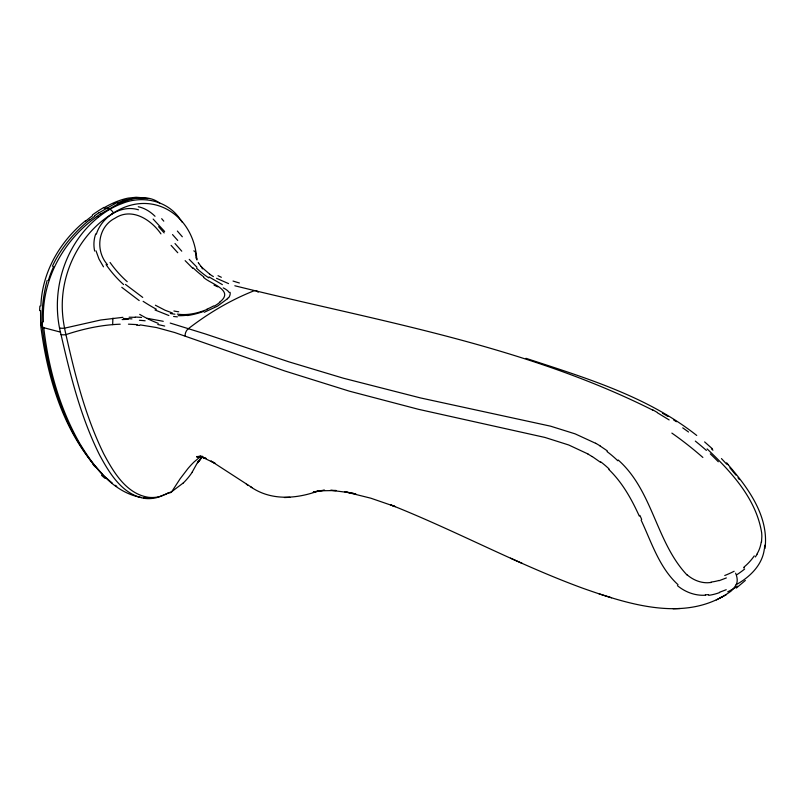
<?xml version="1.0" encoding="UTF-8"?>
<svg xmlns="http://www.w3.org/2000/svg" width="806" height="806" viewBox="0 0 806 806"><rect width="100%" height="100%" fill="white"/><g stroke="black" fill="none" stroke-linecap="round" stroke-linejoin="round"><path stroke-width="1.21" d="M196.765 259.119C193.823 214.225 150.823 187.304 111.661 214.174M40.562 310.501L40.632 324.818A5.561 2.892 -5.7 0 1 42.244 326.561C41.328 311.056 43.212 295.359 47.171 280.367M40.884 305.948C41.942 272.468 59.835 241.488 85.567 220.683M764.481 547.566L764.713 545.219M761.509 541.995L761.841 536.715A36.119 27.777 70.3 0 0 761.64 532.655C756.129 498.602 731.183 471.752 707.104 448.902M764.995 548.483C769.287 515.649 746.93 486.199 726.579 462.946L728.14 464.659M764.36 548.735C762.516 564.946 749.812 577.177 736.17 584.662A73.265 42.305 60 0 1 733.329 588.692A80.026 46.204 60 0 1 730.861 591.272C686.994 623.038 629.728 604.691 583.604 588.521C517.654 564.492 455.823 530.701 390.628 504.858L395.313 506.631L370.79 498.189L344.817 491.72L355.869 493.957L351.144 493.01M96.367 234.123C101.596 217.267 120.93 204.311 138.491 209.812M52.41 266.252C60.893 247.976 74.293 232.249 89.869 219.585M198.568 460.639L192.221 472.064M757.227 554.155L755.333 556.966M198.931 461.244L201.822 457.143L197.661 462.765L202.145 457.002M202.548 456.277L200.845 458.03L202.366 456.458M226.788 299.268L217.519 306.119L204.25 312.275M182.932 483.227L171.809 491.6L159.941 496.506M745.338 580.461L736.352 588.048M219.484 302.27C235.483 290.291 210.154 283.793 203.616 277.395M98.372 217.207C64.137 244.571 50.022 292.538 61.024 334.55C70.384 375.616 80.691 417.034 99.561 454.927C109.465 473.334 122.653 495.186 145.271 498.471A61.065 43.312 -75 0 0 156.838 497.604L163.759 495.176M97.173 216.421C63.241 240.097 41.338 280.206 43.423 321.896M200.301 456.74L194.206 461.838A240.49 138.844 60 0 0 187.909 468.608L180.141 478.764L171.809 491.6A6.831 3.929 58.9 0 1 169.26 492.758M743.747 567.968L744.25 567.595M100.498 214.053L117.545 204.22M99.088 212.774L113.737 204.321M108.044 210.376L111.953 208.119A109.294 77.225 -74.9 0 1 122.018 203.565C141.866 195.163 167.305 200.362 179.758 218.708M164.756 494.773L168.786 492.668M726.166 594.808L716.312 599.936M726.357 577.932L719.083 580.703M726.236 589.71L719.486 592.269M120.809 202.78C133.02 197.601 148.969 194.357 160.142 203.525M207.182 309.373C197.823 313.232 187.486 315.66 177.35 314.108M719.829 597.851L721.995 596.974M122.754 200.603L136.597 197.601L147.972 198.629M200.835 456.035L196.795 456.911L201.409 456.357L196.573 456.589L197.309 456.569M122.945 317.332L100.7 320.002L64.561 328.163A7.476 3.053 -9.8 0 1 59.654 327.901M711.144 582.486L707.688 582.758A35.182 29.671 69.1 0 1 687.075 574.769M708.595 594.616L705.361 594.828M120.205 324.203C101.707 324.838 83.441 328.788 65.921 334.621A7.506 3.204 -13 0 1 61.024 334.55M250.626 486.794C271.048 501.06 296.789 498.974 318.964 490.723L313.232 492.144L324.546 490.229L319.105 490.814L336.193 490.532L330.329 490.33M284.417 497.544L289.898 497.302M673.07 608.742L680.002 608.52M129.081 317.201L135.106 317.312M128.446 324.173L137.151 324.617M177.38 316.869L173.602 316.476M331.266 490.34L349.522 492.678M140.113 324.878L156.485 327.538L174.761 332.546L284.81 370.982L349.25 391.132L418.395 409.287L544.957 437.446L568.714 444.983L588.048 454.01M198.054 456.579L202.971 457.143M147.236 318.33L163.265 321.302M203.092 457.133L199.767 456.67L206.064 458.423L201.822 456.982L215.081 463.339L211.061 461.062L252.077 487.64M141.826 197.712L136.143 197.258L128.053 198.125A105.636 56.37 -56.6 0 0 103.944 207.827A5.471 3.164 60 0 0 106.442 208.17A5.481 3.164 60 0 1 109.062 208.643L109.989 209.217A7.466 4.312 60 0 1 113.545 213.056M141.513 497.514C112.981 492.537 93.98 466.775 79.875 443.683C59.584 408.229 48.41 368.12 43.766 327.71A5.481 2.851 -5.5 0 1 42.174 325.967A5.612 2.821 -5.4 0 0 40.572 324.274M168.867 315.519L155.014 309.978M43.766 327.71L60.5 332.122M170.217 323.075L205.55 334.016L288.931 361.854L343.275 378.185L420.46 397.922L550.599 426.183L575.152 433.87L595.604 443.3M172.373 312.98L165.079 310.25L155.387 305.232M599.049 593.821L611.542 597.76M525.965 358.317C585.196 377.792 647.067 396.179 696.737 435.462M234.828 285.767C375.656 320.728 522.076 344.545 652.92 410.214M228.551 283.601L216.542 278.312M510.541 558.165L522.228 563.394M222.375 284.639L209.046 276.952M662.552 413.287L667.962 416.44M246.364 484.285L247.815 485.131M657.454 412.803L669.151 419.936M600.047 445.94L607.311 450.856M673.554 419.886L676.425 421.719M592.188 456.498L600.541 462.332M142.733 297.414L125.464 284.427M139.196 300.578L121.797 287.329M115.268 485.293L116.769 486.31M209.762 274.201L201.923 267.411M112.316 483.137L104.034 475.973L95.189 466.483M678.027 584.703C659.258 567.605 651.57 542.398 641.092 520.061M704.615 441.91L712.363 448.771M686.974 574.94C655.883 541.884 652.931 490.824 618.212 460.004M711.436 448.811L712.937 450.211M153.14 219.061L164.646 231.513M192.896 268.458L185.138 260.65M196.966 267.229L189.219 259.351M608.852 469.505C622.353 482.522 631.592 499.166 639.289 516.082M102.463 474.069C63.976 434.343 47.453 378.739 40.653 325.02A5.541 2.841 -7.3 0 1 42.255 326.712M721.461 458.594L726.639 464.125M177.763 252.741L171.104 245.387M201.691 267.159L201.077 266.454M181.763 251.18L175.013 243.543M160.938 233.871C151.085 219.665 131.811 207.142 115.117 218.144C97.788 226.758 94.987 250.696 107.51 264.711M729.873 467.802L735.908 475.077M200.986 266.353L198.76 263.381M92.841 463.611C62.576 424.48 48.199 375.223 42.244 326.712A5.481 2.892 -6.3 0 0 43.836 328.455M738.004 477.767L739.334 479.54M180.262 219.383L182.166 222.184M103.48 266.826L98.967 259.008L96.005 250.827M198.629 263.189L198.205 262.484M196.956 259.965L196.251 257.89M196.16 257.567L195.485 252.641A7.476 3.234 -11.9 0 0 193.803 250.868M85.648 221.106A102.412 53.962 -56 0 1 92.418 215.786M92.358 214.97A108.84 57.518 -56.2 0 1 103.974 207.404M39.605 310.632A228.249 188.272 -45 0 1 39.897 306.068M42.688 328.223A66.545 47.796 -59.2 0 1 42.255 322.319M148.042 497.856A59.463 47.665 81.8 0 1 143.7 497.796M97.163 216.29A111.47 58.888 -56.1 0 1 100.498 213.922M98.443 217.187A109.294 77.245 -74.9 0 1 108.054 210.406M89.98 219.907A105.546 55.533 -56.1 0 1 94.745 216.22M94.705 215.706A109.314 58.344 -56.5 0 1 99.088 212.623M48.431 280.347A72.016 46.808 -58.8 0 1 53.619 266.595M94.977 466.694A179.678 158.691 -59.6 0 1 92.609 463.833M117.555 204.099A111.47 58.919 -56.1 0 1 120.829 202.659M117.968 202.719A105.546 55.785 -55.9 0 1 122.633 200.916M113.757 204.18A109.314 58.344 -56.5 0 1 118.059 202.266M196.211 258.071A7.506 2.942 -10.1 0 1 196.765 259.079M192.281 472.135A59.886 42.325 -74.9 0 1 182.962 483.298M159.941 496.546A59.886 42.325 -74.9 0 1 148.526 497.312C126.23 493.947 113.404 471.923 103.752 453.869C84.791 415.181 74.525 372.976 65.165 331.125C62.999 321.09 61.84 310.794 62.374 300.517C63.825 269.96 78.454 240.037 102.312 220.763A108.206 77.275 -76.1 0 1 111.651 214.154M185.078 335.931A7.063 5.189 -72.2 0 1 188.523 328.566A351.587 249.205 -75.3 0 1 253.729 290.916A7.063 4.765 -77.1 0 1 258.152 292.266M164.172 232.914A99.39 3.939 48.4 0 1 158.591 226.698M177.743 240.42A142.289 17.178 50.4 0 1 172.524 234.576M203.767 276.881A128.96 89.738 79.5 0 1 193.148 267.884M219.837 302.31A38.466 15.747 -11.4 0 1 214.376 306.099M213.64 305.907A38.466 15.334 -12.1 0 1 206.87 309.212M178.71 311.781A44.844 28.653 -17.9 0 1 173.905 310.975M156.394 309.262A129.121 54.476 45.6 0 1 143.136 301.333M127.237 281.717A108.326 93.536 76.7 0 1 110.049 262.454M138.289 206.749A33.61 25.016 60 0 1 155.024 216.28M163.779 221.146A100.458 1.552 49.4 0 1 161.674 218.688M182.327 236.773A138.874 17.571 51.1 0 1 177.36 231.05M208.825 277.869A109.747 75.663 78.8 0 1 196.563 268.197M214.043 285.143A50.566 11.747 13.8 0 1 217.751 286.855M223.242 287.883A33.358 12.09 1.6 0 1 229.176 292.417M230.073 292.346A33.953 13.662 -7.6 0 1 228.672 297.746M228.209 297.736A39.151 15.243 -11 0 1 226.909 299.268M203.334 311.499A34.97 14.216 -13 0 1 187.536 315.559M187.607 315.166A32.29 15.072 -12.8 0 1 178.277 315.67M174.942 314.169A51.665 33.016 -21.6 0 1 170.338 313.494M158.288 323.347A109.273 57.74 51.3 0 1 139.71 314.37M123.63 284.589A109.435 94.483 75.4 0 1 106.06 264.6M94.645 251.049A33.368 31.797 30 0 1 95.723 233.881M588.017 454.11A159.376 120.205 86 0 1 592.158 456.599M600.732 461.848A119.802 89.788 85.1 0 1 609.124 468.981M639.873 515.387A168.202 59.584 69.4 0 1 641.697 519.407M705.401 595.211A46.466 40.955 76.5 0 1 677.433 585.65M719.617 592.571A72.48 61.105 61.4 0 1 708.776 595.342M737.45 586.204A138.793 111.057 38.8 0 1 727.717 591.816M735.616 573.177A13.601 7.859 60 0 1 736.17 584.662M734.135 571.263A144.214 112.82 32.6 0 1 724.745 575.514M744.663 569.026A144.707 116.225 44.6 0 1 736.825 574.738M718.982 580.451A64.702 53.68 58.4 0 1 711.033 582.063M607.029 451.582A132.124 98.09 83.8 0 1 617.809 460.77M595.624 443.229A171.688 130.471 87.2 0 1 600.077 445.869M112.709 324.647A34.779 11.697 -81.3 0 1 112.951 318.128M123.358 318.541A123.399 71.825 -23.7 0 1 131.972 318.874M136.677 325.191A127.781 66.122 -20.2 0 1 139.629 325.443M157.775 324.506A209.026 80.509 -7.6 0 1 164.696 326.077M139.408 320.294A122.119 64.319 -17.7 0 1 145.151 320.798M135.257 317.05A122.955 72.409 -22.1 0 1 141.544 317.443M122.129 319.579A132.416 83.995 -25 0 1 128.164 319.367M682.732 427.865A111.651 36.109 43.1 0 1 688.525 432.006M695.326 441.094A113.666 41.106 44.1 0 1 706.388 450.423M710.298 453.869A135.861 71.784 46.4 0 1 718.307 461.778M652.739 409.851A171.587 50.395 42 0 1 657.283 412.44M671.861 433.094A126.028 39.766 42.9 0 1 702.862 457.445M761.257 541.894A35.504 27.142 70.7 0 1 757.015 553.944M754.265 555.898A81.003 64.148 64.6 0 1 743.938 567.132M201.53 266.988A34.779 27.998 -37 0 1 202.437 268.861M213.368 276.579A122.955 37.187 2.7 0 1 209.701 274.211M221.338 277.274A122.119 39.01 0.8 0 1 218.033 275.682M239.392 282.987A209.026 90.675 -11.4 0 1 233.035 281.042M105.022 478.361A112.336 97.093 -74 0 1 101.536 475.308"/></g></svg>
